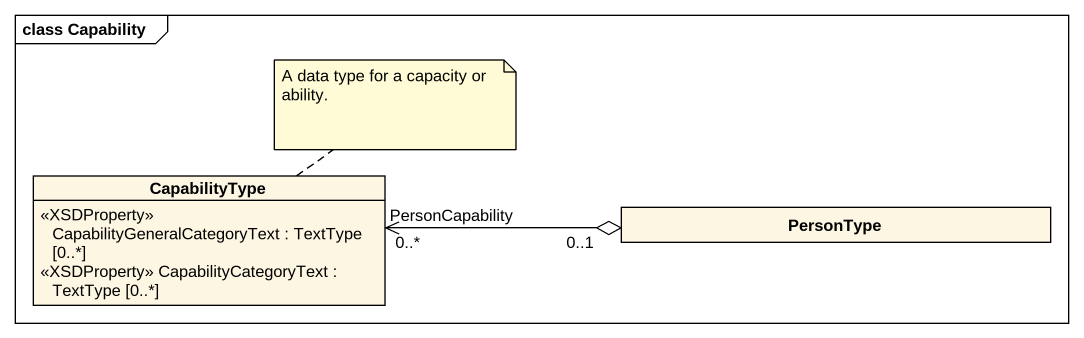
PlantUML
@startuml
mainframe class Capability
hide circle
hide empty members
class CapabilityType {
  <<XSDProperty>> CapabilityGeneralCategoryText : TextType [0..*]
  <<XSDProperty>> CapabilityCategoryText : TextType [0..*]
}
class PersonType
PersonType "0..1" o-left-> "PersonCapability\n0..*" CapabilityType
note top of CapabilityType : A data type for a capacity or ability.
@enduml
